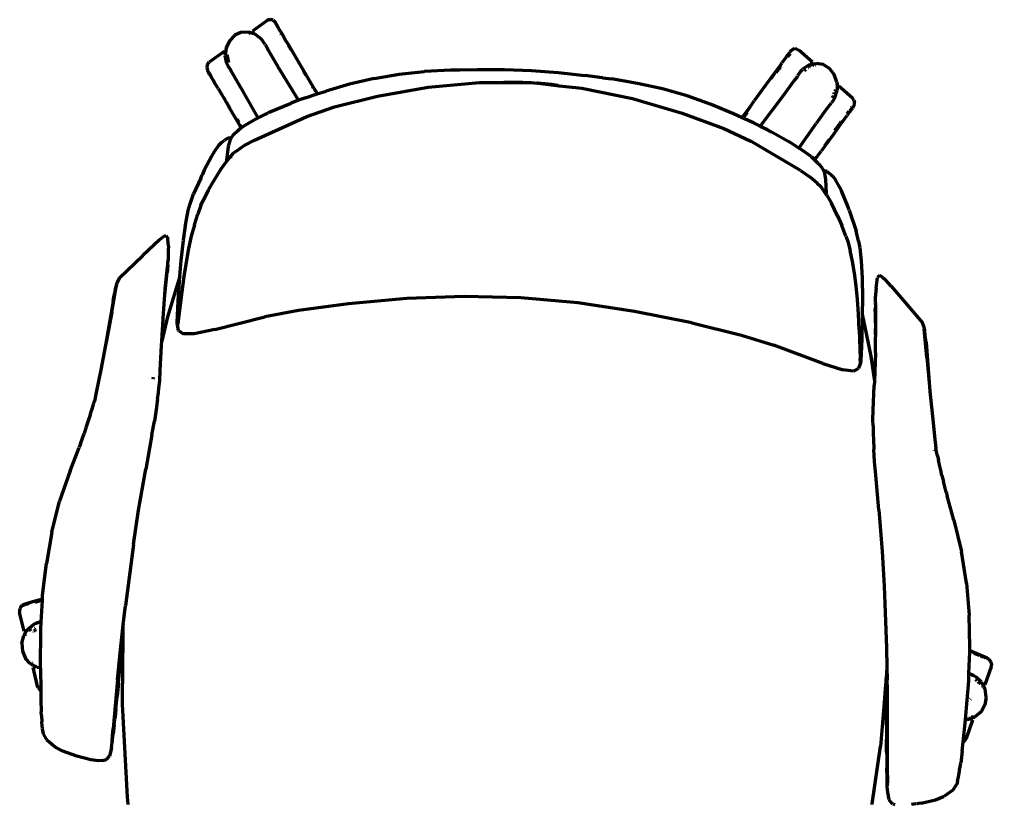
# Model space of a CAD drawing. Header units: millimetres. Extents: x 4307 to 31003, y 2809 to 20009.
# Drawn here: x 9818 to 10451, y 9841 to 10352 of the extents above; entities that cross this region are included whole.
import ezdxf

# ---------------------------------------------------------------- set-up
doc = ezdxf.new("R2010")
doc.units = ezdxf.units.MM
doc.layers.add('ProfileEdges', color=7, linetype='Continuous')

msp = doc.modelspace()

# ---------------------------------------------------------------- linework, layer by layer
at = {"layer": 'ProfileEdges', "lineweight": 211}
for p, q in [((9979.65, 10351.58), (9970.12, 10344.64)), ((9981.21, 10352.18), (9979.65, 10351.58)), ((9981.21, 10352.18), (9982.47, 10352.16)), ((9983.63, 10351.64), (9982.47, 10352.16)), ((9983.63, 10351.64), (9984.62, 10350.69)), ((9984.62, 10350.69), (9984.84, 10350.32)), ((9984.84, 10350.32), (9985.25, 10349.67)), ((9985.25, 10349.67), (9984.95, 10349.28)), ((9985.3, 10349.58), (9985.25, 10349.67)), ((9985.45, 10349.33), (9985.3, 10349.58)), ((9985.46, 10349.26), (9985.45, 10349.33)), ((9985.46, 10349.26), (9986.05, 10348.19)), ((9985.77, 10348.85), (9985.46, 10349.26)), ((9962.89, 10343.9), (9958.56, 10341.85)), ((9962.89, 10343.9), (9967.59, 10344.18)), ((9967.59, 10344.18), (9968.85, 10343.74)), ((9967.69, 10342.92), (9967.97, 10343.12)), ((9968.52, 10343.51), (9968.64, 10343.59)), ((9968.72, 10343.65), (9968.85, 10343.74)), ((9968.85, 10343.74), (9969.01, 10343.86)), ((9968.85, 10343.74), (9969.14, 10343.64)), ((9969.01, 10343.86), (9969.14, 10343.64)), ((9969.14, 10343.64), (9969.24, 10343.48)), ((9969.14, 10343.64), (9971.07, 10342.97)), ((9969.45, 10343.12), (9969.29, 10343.39)), ((9970.36, 10344.16), (9970.12, 10344.64)), ((9971.07, 10343.04), (9970.36, 10344.16)), ((9971.07, 10343.04), (9971.07, 10342.97)), ((9971.11, 10342.95), (9971.07, 10342.97)), ((9971.4, 10342.44), (9971.11, 10342.95)), ((9971.11, 10342.95), (9971.96, 10342.65)), ((9985.61, 10348.49), (9985.59, 10348.52)), ((9985.63, 10348.47), (9985.61, 10348.49)), ((9986.76, 10347.09), (9985.77, 10348.85)), ((9986.76, 10347.09), (9986.05, 10348.19)), ((9987.03, 10346.59), (9986.76, 10347.09)), ((9988.36, 10344.35), (9987.03, 10346.59)), ((9988.13, 10344.84), (9987.03, 10346.59)), ((9988.13, 10344.84), (9989.81, 10341.99)), ((9988.35, 10342.95), (9988.47, 10342.76)), ((9988.36, 10344.35), (9989.81, 10341.99)), ((9955.13, 10338.3), (9953, 10333.65)), ((9958.56, 10341.85), (9955.13, 10338.3)), ((9969.96, 10342.25), (9969.99, 10342.2)), ((9971.96, 10342.65), (9975.86, 10339.55)), ((9975.86, 10339.55), (9976.95, 10337.96)), ((9978.29, 10335.94), (9976.95, 10337.96)), ((9989.81, 10341.99), (9991.88, 10338.37)), ((9991.32, 10338.9), (9992, 10337.74)), ((9991.88, 10338.37), (9993.89, 10335.06)), ((9951.65, 10331.25), (9942.01, 10324.43)), ((9951.65, 10331.25), (9952.17, 10330.34)), ((9952.57, 10329.7), (9952.17, 10330.34)), ((9952.8, 10331.89), (9952.57, 10329.7)), ((9952.69, 10332.08), (9952.84, 10332.19)), ((9952.8, 10331.89), (9952.69, 10332.08)), ((9952.84, 10332.19), (9952.8, 10331.89)), ((9953, 10333.65), (9952.84, 10332.19)), ((9952.92, 10331.7), (9952.87, 10331.78)), ((9952.93, 10332.26), (9952.98, 10332.29)), ((9978.29, 10335.94), (9978.76, 10335.13)), ((9980.77, 10331.53), (9978.76, 10335.13)), ((9980.77, 10331.53), (9983.25, 10327.31)), ((9995.02, 10332.62), (9993.52, 10335.17)), ((10008.96, 10309.5), (9993.89, 10335.06)), ((10319.47, 10330.23), (10318.32, 10328.65)), ((10319.13, 10329.68), (10319.81, 10330.62)), ((10319.47, 10330.23), (10319.81, 10330.62)), ((10319.84, 10330.66), (10319.81, 10330.62)), ((10319.88, 10330.68), (10319.84, 10330.66)), ((10319.92, 10330.72), (10319.88, 10330.68)), ((10319.92, 10330.75), (10319.97, 10330.84)), ((10319.92, 10330.72), (10319.92, 10330.75)), ((10319.97, 10330.84), (10320.04, 10330.89)), ((10320.04, 10330.89), (10320.06, 10330.92)), ((10320.8, 10331.78), (10320.06, 10331)), ((10320.53, 10331.6), (10320.06, 10331)), ((10320.06, 10330.92), (10320.06, 10331)), ((10320.12, 10330.89), (10320.06, 10330.92)), ((10320.53, 10331.6), (10321.85, 10332.77)), ((10321.85, 10332.77), (10323.05, 10333.17)), ((10323.05, 10333.17), (10324.3, 10333.04)), ((10324.3, 10333.04), (10325.81, 10332.28)), ((10334.65, 10324.31), (10325.81, 10332.28)), ((9941.31, 10323.69), (9942.01, 10324.43)), ((9952.6, 10329.64), (9952.43, 10328.48)), ((9953.49, 10323.42), (9952.43, 10328.48)), ((9952.57, 10329.7), (9952.6, 10329.64)), ((9952.69, 10329.49), (9952.6, 10329.64)), ((9953.75, 10328.56), (9953.81, 10329.05)), ((9954.04, 10327.2), (9953.75, 10328.56)), ((9953.75, 10327.65), (9953.75, 10327.69)), ((9953.75, 10327.65), (9954.04, 10327.2)), ((9954.08, 10327.14), (9954.04, 10327.2)), ((9954.04, 10327.2), (9954.05, 10327.16)), ((9954.05, 10327.16), (9954.08, 10327.14)), ((9954.08, 10327.14), (9954.27, 10326.82)), ((9954.68, 10324.17), (9954.08, 10327.14)), ((9954.27, 10326.82), (9954.27, 10326.78)), ((9983.25, 10327.31), (9986.66, 10321.54)), ((10314.83, 10323.87), (10314.73, 10323.69)), ((10317.04, 10326.82), (10314.83, 10323.87)), ((10318.32, 10328.65), (10317.04, 10326.82)), ((10320, 10329.64), (10318.57, 10327.68)), ((10319.34, 10329.59), (10319.14, 10329.31)), ((10319.34, 10329.59), (10319.67, 10330.01)), ((10320.13, 10329.82), (10320, 10329.64)), ((10333.97, 10323.35), (10334.37, 10323.87)), ((10334.65, 10324.31), (10334.37, 10323.87)), ((9940.58, 10322.46), (9940.32, 10321.13)), ((9940.32, 10321.13), (9940.75, 10319.03)), ((9941.31, 10323.69), (9940.58, 10322.46)), ((9940.75, 10319.03), (9941.34, 10317.99)), ((9941.34, 10317.99), (9941.49, 10318.04)), ((9941.34, 10317.99), (9941.49, 10317.69)), ((9941.49, 10318.04), (9941.38, 10318.24)), ((9941.49, 10318.04), (9941.97, 10318.2)), ((9942.19, 10316.65), (9941.49, 10318.04)), ((9941.49, 10317.69), (9941.54, 10317.64)), ((9941.54, 10317.64), (9941.81, 10317.13)), ((9941.54, 10317.64), (9942.19, 10316.65)), ((9941.97, 10317.48), (9942.13, 10317.69)), ((9942.33, 10316.79), (9941.97, 10317.48)), ((9954.27, 10321.67), (9953.49, 10323.42)), ((9954.69, 10321.02), (9954.27, 10321.67)), ((9955.74, 10319.59), (9954.31, 10321.66)), ((9954.31, 10321.66), (9954.69, 10321.02)), ((9955.52, 10319.72), (9954.69, 10321.02)), ((9955.52, 10319.72), (9955.74, 10319.59)), ((9956.29, 10318.47), (9955.52, 10319.72)), ((9955.74, 10319.59), (9955.77, 10319.53)), ((9956.29, 10318.47), (9956.75, 10317.74)), ((9956.75, 10317.74), (9958.15, 10315.21)), ((9956.93, 10318.59), (9957.02, 10318.51)), ((9957.13, 10318.32), (9957.03, 10318.41)), ((10000.16, 10299.55), (9986.66, 10321.54)), ((10003.19, 10318.76), (10004.73, 10316.16)), ((10065.56, 10316.54), (10082.14, 10318.32)), ((10099.24, 10319.27), (10082.14, 10318.32)), ((10099.24, 10319.27), (10099.27, 10319.31)), ((10099.27, 10319.31), (10105.11, 10319.42)), ((10105.11, 10319.42), (10116.69, 10319.71)), ((10105.11, 10319.42), (10116.7, 10319.64)), ((10116.69, 10319.71), (10134.18, 10319.66)), ((10134.18, 10319.66), (10151.68, 10319.02)), ((10151.68, 10319.02), (10169.15, 10317.71)), ((10169.15, 10317.71), (10186.56, 10315.81)), ((10307.79, 10313.76), (10310.5, 10317.47)), ((10312.45, 10320.45), (10310.03, 10317.2)), ((10311.2, 10317.57), (10312.79, 10319.76)), ((10313.7, 10322.28), (10312.45, 10320.45)), ((10312.79, 10319.76), (10312.92, 10319.94)), ((10312.92, 10319.94), (10313.64, 10320.92)), ((10313.97, 10322.23), (10313, 10320.9)), ((10313.64, 10320.92), (10313.85, 10321.21)), ((10314.61, 10323.52), (10313.7, 10322.28)), ((10313.89, 10321.27), (10313.85, 10321.21)), ((10314.61, 10323.52), (10314.73, 10323.69)), ((10327.25, 10318.43), (10325.27, 10315.73)), ((10327.22, 10318.53), (10325.74, 10316.56)), ((10327.22, 10318.53), (10328.48, 10319.89)), ((10328.6, 10319.96), (10328.48, 10319.89)), ((10332.5, 10322.57), (10328.6, 10319.96)), ((10329.49, 10318.87), (10330.58, 10319.6)), ((10332.24, 10320.94), (10332.26, 10320.97)), ((10332.82, 10321.73), (10332.26, 10320.97)), ((10332.5, 10322.57), (10333.59, 10322.81)), ((10333.39, 10322.53), (10333.56, 10322.75)), ((10333.59, 10322.81), (10333.56, 10322.75)), ((10333.62, 10322.84), (10333.59, 10322.81)), ((10333.97, 10323.35), (10333.62, 10322.84)), ((10333.62, 10322.84), (10335.56, 10323.23)), ((10334.6, 10321.91), (10334.56, 10321.87)), ((10334.84, 10322.24), (10334.6, 10321.91)), ((10334.6, 10321.91), (10334.6, 10321.87)), ((10335.15, 10322.68), (10335.41, 10323.03)), ((10335.56, 10323.23), (10335.41, 10323.03)), ((10335.69, 10323.41), (10335.56, 10323.23)), ((10335.56, 10323.23), (10335.82, 10323.29)), ((10335.82, 10323.29), (10335.69, 10323.41)), ((10335.82, 10323.29), (10337.13, 10323.57)), ((10336.39, 10322.78), (10335.82, 10323.29)), ((10336.91, 10322.33), (10336.79, 10322.43)), ((10341.78, 10322.77), (10337.13, 10323.57)), ((10345.9, 10320.25), (10341.78, 10322.77)), ((10348.89, 10316.29), (10345.9, 10320.25)), ((9942.6, 10315.86), (9941.81, 10317.13)), ((9942.24, 10316.58), (9942.19, 10316.65)), ((9942.6, 10315.86), (9942.24, 10316.58)), ((9943.33, 10315.09), (9942.33, 10316.79)), ((9942.82, 10315.43), (9942.6, 10315.86)), ((9943.16, 10314.94), (9942.82, 10315.43)), ((9942.82, 10315.43), (9945.85, 10310.28)), ((9944.54, 10312.69), (9943.16, 10314.94)), ((9944.54, 10312.69), (9945.85, 10310.28)), ((9962.14, 10308.48), (9958.15, 10315.21)), ((10049.32, 10313.81), (10033.24, 10309.98)), ((10049.32, 10313.81), (10065.56, 10316.54)), ((10084.54, 10308.17), (10117.9, 10311.2)), ((10117.9, 10311.2), (10132.68, 10311.14)), ((10132.68, 10311.14), (10133.73, 10311.25)), ((10132.68, 10311.14), (10146.13, 10311.09)), ((10137.62, 10311.33), (10133.73, 10311.25)), ((10146.13, 10311.09), (10137.62, 10311.33)), ((10198.05, 10314.24), (10186.56, 10315.81)), ((10198.05, 10314.24), (10203.85, 10313.48)), ((10203.88, 10313.44), (10203.85, 10313.48)), ((10220.81, 10310.59), (10203.88, 10313.44)), ((10307.5, 10313.81), (10302.07, 10306.37)), ((10307.5, 10313.81), (10310.03, 10317.2)), ((10322.86, 10312.46), (10318.31, 10306.17)), ((10324.77, 10314.91), (10322.86, 10312.46)), ((10324.77, 10314.91), (10325.09, 10315.41)), ((10325.27, 10315.73), (10325.09, 10315.41)), ((10325.74, 10316.56), (10325.27, 10315.73)), ((10325.35, 10314.72), (10325.29, 10314.56)), ((10350.69, 10311.47), (10348.89, 10316.29)), ((10350.69, 10311.47), (10350.72, 10310)), ((9946.25, 10309.6), (9945.85, 10310.28)), ((9947.69, 10307.26), (9946.25, 10309.6)), ((9947.69, 10307.26), (9949.89, 10303.54)), ((9964.05, 10305.22), (9962.14, 10308.48)), ((9973.73, 10288.1), (9964.05, 10305.22)), ((10009, 10309.36), (10008.96, 10309.5)), ((10010.32, 10307.19), (10009, 10309.36)), ((10009.22, 10308.54), (10009.72, 10307.7)), ((10010.32, 10307.19), (10011.33, 10305.49)), ((10010.32, 10307.19), (10010.95, 10306.03)), ((10011.33, 10305.49), (10010.95, 10306.03)), ((10011.33, 10305.49), (10011.94, 10304.46)), ((10012.29, 10303.67), (10018.09, 10305.58)), ((10033.24, 10309.98), (10018.09, 10305.58)), ((10051.46, 10302.31), (10084.54, 10308.17)), ((10146.13, 10311.09), (10151.32, 10311.07)), ((10151.32, 10311.07), (10155.29, 10310.64)), ((10155.86, 10310.62), (10155.29, 10310.64)), ((10164.97, 10309.76), (10155.86, 10310.62)), ((10155.86, 10310.62), (10169.82, 10309.07)), ((10168.84, 10309.29), (10164.97, 10309.76)), ((10168.84, 10309.29), (10169.82, 10309.07)), ((10169.82, 10309.07), (10184.58, 10307.48)), ((10184.58, 10307.48), (10217.49, 10300.76)), ((10237.15, 10306.97), (10220.81, 10310.59)), ((10253.05, 10302.45), (10237.15, 10306.97)), ((10302.07, 10306.37), (10296.84, 10299.12)), ((10318.31, 10306.17), (10316.1, 10303.16)), ((10349.31, 10301.49), (10350.78, 10306.26)), ((10349.35, 10305.5), (10349.41, 10305.62)), ((10349.44, 10305.68), (10349.41, 10305.62)), ((10349.45, 10305.63), (10349.41, 10305.62)), ((10349.42, 10305.65), (10349.44, 10305.68)), ((10349.44, 10305.68), (10349.63, 10305.93)), ((10349.63, 10305.93), (10350, 10306.45)), ((10349.99, 10306.43), (10349.63, 10305.93)), ((10350.72, 10310), (10350.51, 10310.19)), ((10350.53, 10309.44), (10350.72, 10309.7)), ((10350.61, 10307.28), (10350.72, 10307.44)), ((10350.85, 10309.88), (10350.72, 10310)), ((10350.72, 10310), (10350.72, 10309.7)), ((10350.85, 10309.88), (10350.72, 10309.7)), ((10350.72, 10309.7), (10350.76, 10307.49)), ((10350.76, 10307.49), (10350.72, 10307.44)), ((10350.72, 10307.44), (10350.78, 10306.26)), ((10351.59, 10308.58), (10350.76, 10307.49)), ((10351.87, 10308.95), (10351.59, 10308.58)), ((10351.87, 10308.95), (10360.78, 10301.08)), ((9949.89, 10303.54), (9954.59, 10295.46)), ((9951.5, 10301.24), (9952.33, 10299.83)), ((10000.16, 10299.55), (9995.27, 10297.8)), ((10004.63, 10301.15), (10000.16, 10299.55)), ((10000.21, 10299.47), (10000.16, 10299.55)), ((10004.63, 10301.15), (10012.29, 10303.67)), ((10011.75, 10304.67), (10011.5, 10304.57)), ((10011.93, 10304.31), (10011.75, 10304.67)), ((10012.29, 10303.67), (10011.94, 10304.46)), ((10023.47, 10295.35), (10051.46, 10302.31)), ((10217.49, 10300.76), (10249.88, 10291.24)), ((10268.7, 10296.85), (10253.05, 10302.45)), ((10294.57, 10295.99), (10296.84, 10299.12)), ((10316.1, 10303.16), (10300.63, 10282.74)), ((10348.33, 10299.69), (10347.11, 10297.92)), ((10348.1, 10302.04), (10347.6, 10301.16)), ((10348.18, 10302.3), (10348.1, 10302.04)), ((10349.31, 10301.49), (10348.33, 10299.69)), ((10348.88, 10304.56), (10348.57, 10303.55)), ((10361.77, 10299.61), (10360.78, 10301.08)), ((10361.77, 10299.61), (10362.15, 10298.29)), ((9955.68, 10294.15), (9953.18, 10298.39)), ((9954.59, 10295.46), (9962.75, 10281.62)), ((9981.05, 10291.77), (9995.27, 10297.8)), ((10005.4, 10289.05), (10023.47, 10295.35)), ((10283.38, 10290.79), (10268.7, 10296.85)), ((10290.1, 10289.95), (10292.81, 10293.67)), ((10291.79, 10291.82), (10294.43, 10295.43)), ((10295.2, 10296.95), (10292.81, 10293.67)), ((10292.81, 10293.67), (10294.57, 10295.99)), ((10341.02, 10289.79), (10343.89, 10293.7)), ((10343.89, 10293.7), (10347.11, 10297.92)), ((10359.89, 10293.3), (10358.72, 10291.75)), ((10359.77, 10293.51), (10359.13, 10292.63)), ((10360.19, 10294.16), (10359.77, 10293.51)), ((10359.89, 10293.3), (10360.32, 10293.79)), ((10360.19, 10294.16), (10359.92, 10294.56)), ((10360.17, 10294.91), (10359.94, 10294.59)), ((10360.81, 10294.56), (10360.17, 10294.91)), ((10360.32, 10293.79), (10360.68, 10294.31)), ((10360.68, 10294.31), (10361.02, 10294.76)), ((10360.81, 10294.56), (10361.02, 10294.76)), ((10361.02, 10294.76), (10361.26, 10295.09)), ((10361.26, 10295.09), (10362.05, 10296.91)), ((10362.05, 10296.91), (10362.15, 10298.29)), ((9959.7, 10287.32), (9960.37, 10286.2)), ((9961.51, 10285.24), (9960.27, 10287.34)), ((9960.37, 10286.2), (9960.49, 10285.99)), ((9965.35, 10283.46), (9970.52, 10286.41)), ((9970.52, 10286.41), (9970.55, 10286.43)), ((9970.55, 10286.43), (9971.55, 10287.01)), ((9971.47, 10273.59), (10005.4, 10289.05)), ((9973.73, 10288.1), (9971.55, 10287.01)), ((9978.93, 10290.71), (9973.73, 10288.1)), ((9978.93, 10290.71), (9980, 10291.26)), ((9981.05, 10291.77), (9980, 10291.26)), ((10249.88, 10291.24), (10277.1, 10281.21)), ((10289, 10288.23), (10283.38, 10290.79)), ((10289, 10288.23), (10289.55, 10289.15)), ((10289.03, 10288.22), (10289, 10288.23)), ((10289.03, 10288.22), (10289.6, 10289.12)), ((10296.37, 10284.88), (10289.03, 10288.22)), ((10289.55, 10289.15), (10289.78, 10289.47)), ((10289.55, 10289.15), (10289.6, 10289.12)), ((10289.6, 10289.12), (10289.78, 10289.47)), ((10289.6, 10289.12), (10289.69, 10289.08)), ((10289.83, 10289.5), (10289.78, 10289.47)), ((10290.1, 10289.95), (10289.83, 10289.5)), ((10290.05, 10288.92), (10290.24, 10288.83)), ((10290.24, 10288.83), (10290.47, 10289.15)), ((10290.5, 10289.19), (10290.29, 10289.35)), ((10290.5, 10289.19), (10290.47, 10289.15)), ((10292.16, 10291.47), (10290.5, 10289.19)), ((10341.02, 10289.79), (10337.11, 10284.42)), ((10355.67, 10287.43), (10353.44, 10284.37)), ((10355.67, 10287.43), (10357.3, 10289.7)), ((10357.92, 10291.82), (10357.1, 10290.7)), ((10358.72, 10291.75), (10357.3, 10289.7)), ((10358.11, 10292.09), (10357.92, 10291.82)), ((9960.52, 10279.79), (9957.33, 10276.55)), ((9960.52, 10279.79), (9962.63, 10281.54)), ((9961.92, 10283.56), (9962.97, 10281.78)), ((9962.63, 10281.54), (9962.75, 10281.62)), ((9962.75, 10281.62), (9962.97, 10281.78)), ((9962.97, 10281.78), (9965.35, 10283.46)), ((10277.1, 10281.21), (10294.5, 10272.93)), ((10296.37, 10284.88), (10299.81, 10283.12)), ((10299.81, 10283.12), (10300.63, 10282.74)), ((10300.63, 10282.74), (10305.37, 10280.51)), ((10300.63, 10282.74), (10308.1, 10278.88)), ((10305.37, 10280.51), (10318.98, 10272.92)), ((10325.92, 10268.46), (10337.11, 10284.42)), ((10348.34, 10277.37), (10350.8, 10280.82)), ((10349.39, 10280.12), (10350.13, 10281.14)), ((10350.22, 10281.26), (10350.13, 10281.14)), ((10350.22, 10281.26), (10352.48, 10284.36)), ((10350.8, 10280.82), (10353.44, 10284.37)), ((10352.61, 10284.54), (10352.48, 10284.36)), ((10353.3, 10285.48), (10352.61, 10284.54)), ((10353.3, 10285.48), (10353.32, 10285.51)), ((10353.45, 10285.7), (10353.32, 10285.51)), ((9949.89, 10272.14), (9951.57, 10273.33)), ((9954.04, 10274.94), (9951.57, 10273.33)), ((9955.77, 10275.01), (9954.04, 10274.94)), ((9954.7, 10270.35), (9955.96, 10274.72)), ((9956.11, 10274.93), (9955.77, 10275.01)), ((9956.11, 10274.93), (9955.96, 10274.72)), ((9957.33, 10276.55), (9956.11, 10274.93)), ((9956.18, 10274.93), (9956.11, 10274.93)), ((9957.07, 10275.06), (9956.93, 10275.04)), ((9964.63, 10270.08), (9971.47, 10273.59)), ((10345.42, 10273.83), (10342.59, 10269.94)), ((10342.92, 10269.93), (10348.34, 10277.37)), ((9948.08, 10270.17), (9945.22, 10265.97)), ((9949.89, 10272.14), (9948.08, 10270.17)), ((9953.35, 10260.67), (9954.59, 10269.76)), ((9954.59, 10269.76), (9954.7, 10270.35)), ((9959.86, 10266.73), (9964.63, 10270.08)), ((10326.85, 10253.77), (10294.5, 10272.93)), ((10318.98, 10272.92), (10319.97, 10272.3)), ((10325.92, 10268.46), (10319.97, 10272.3)), ((10327.99, 10267.13), (10325.92, 10268.46)), ((10333.84, 10262.91), (10327.99, 10267.13)), ((10342.92, 10269.93), (10340.38, 10266.54)), ((9943.66, 10263.49), (9938.68, 10254.03)), ((9945.22, 10265.97), (9943.66, 10263.49)), ((9957.34, 10264.88), (9953.28, 10259.99)), ((9953.35, 10260.67), (9953.28, 10259.99)), ((9955.78, 10262.5), (9955.72, 10261.9)), ((9959.86, 10266.73), (9957.34, 10264.88)), ((10333.84, 10262.91), (10335.67, 10261.31)), ((10335.67, 10261.31), (10336.56, 10262.53)), ((10335.67, 10261.31), (10336.05, 10260.97)), ((10337.21, 10262.56), (10336.05, 10260.97)), ((10336.05, 10260.97), (10336.24, 10260.78)), ((10336.24, 10260.78), (10337.82, 10262.93)), ((10336.24, 10260.78), (10336.37, 10260.7)), ((10338.31, 10258.72), (10336.37, 10260.7)), ((10337.82, 10262.93), (10340.38, 10266.54)), ((9949.43, 10254.84), (9944.77, 10247.04)), ((9952.9, 10259.53), (9949.43, 10254.84)), ((9953.27, 10259.92), (9952.9, 10259.53)), ((9953.27, 10259.92), (9953.26, 10259.81)), ((9953.28, 10259.99), (9953.27, 10259.92)), ((10338.31, 10258.72), (10339.44, 10257.49)), ((10341.19, 10255.14), (10339.44, 10257.49)), ((10341.19, 10255.14), (10342.23, 10253.39)), ((9936.4, 10248.89), (9931.67, 10238.76)), ((9936.4, 10248.89), (9937.34, 10251.02)), ((9937.34, 10251.02), (9937.54, 10251.46)), ((9938.68, 10254.03), (9937.54, 10251.46)), ((10326.85, 10253.77), (10333.34, 10249.52)), ((10337.78, 10245.66), (10333.34, 10249.52)), ((10342.23, 10253.39), (10342.19, 10253.39)), ((10342.25, 10253.4), (10342.23, 10253.39)), ((10342.23, 10253.39), (10342.39, 10253.17)), ((10342.6, 10253.44), (10342.25, 10253.4)), ((10342.39, 10253.17), (10343.3, 10248.08)), ((10343.15, 10253.56), (10342.6, 10253.44)), ((10344.31, 10253.17), (10343.15, 10253.56)), ((10343.3, 10248.08), (10343.71, 10238.9)), ((10344.31, 10253.17), (10345.68, 10252.19)), ((10345.68, 10252.19), (10346.63, 10251.3)), ((10346.63, 10251.3), (10348.19, 10249.92)), ((10348.19, 10249.92), (10349.81, 10247.76)), ((9944.77, 10247.04), (9941.28, 10241.04)), ((10337.78, 10245.66), (10340.12, 10243.53)), ((10343.71, 10238.21), (10340.12, 10243.53)), ((10352.28, 10243.27), (10349.81, 10247.76)), ((10352.28, 10243.27), (10353.6, 10240.62)), ((9929.61, 10232.15), (9931.67, 10238.76)), ((9941.28, 10241.04), (9938.09, 10234.44)), ((10343.71, 10238.9), (10343.71, 10238.21)), ((10344.05, 10237.72), (10343.71, 10238.21)), ((10344.05, 10237.72), (10347.07, 10232.66)), ((10357.69, 10230.66), (10353.6, 10240.62)), ((9928.33, 10227.84), (9929.61, 10232.15)), ((9936.5, 10231.15), (9934.53, 10225.43)), ((9936.5, 10231.15), (9938.09, 10234.44)), ((10351, 10224.38), (10347.07, 10232.66)), ((10358.59, 10227.98), (10357.69, 10230.66)), ((9926.78, 10219.65), (9928.33, 10227.84)), ((9932.29, 10218.55), (9934.53, 10225.43)), ((10351, 10224.38), (10353.93, 10218.03)), ((10358.59, 10227.98), (10363.28, 10214.69)), ((9925.18, 10208.49), (9926.78, 10219.65)), ((9932.29, 10218.55), (9930.25, 10211.2)), ((10356.5, 10211.1), (10353.93, 10218.03)), ((9911.84, 10210.52), (9909.67, 10208.7)), ((9913.75, 10211.57), (9911.84, 10210.52)), ((9913.75, 10211.57), (9915.08, 10209.94)), ((9915.08, 10209.94), (9915.07, 10209.5)), ((9930.25, 10211.2), (9928.45, 10203.1)), ((10356.5, 10211.1), (10357.78, 10207.66)), ((10364.73, 10207.88), (10363.28, 10214.69)), ((9905.85, 10205.32), (9898.75, 10198.6)), ((9909.67, 10208.7), (9905.85, 10205.32)), ((9915.39, 10204.58), (9915.07, 10209.5)), ((9915.39, 10204.58), (9915.46, 10203.39)), ((9923.72, 10195.29), (9925.18, 10208.49)), ((10357.78, 10207.66), (10359.23, 10201.75)), ((10364.73, 10207.88), (10365.61, 10203.45)), ((9883.31, 10183.91), (9898.75, 10198.6)), ((9915.36, 10196.22), (9915.49, 10203.09)), ((9915.49, 10203.09), (9915.46, 10203.39)), ((9928.45, 10203.1), (9926.86, 10194.29)), ((10360.83, 10194.65), (10359.23, 10201.75)), ((10365.61, 10203.45), (10366.41, 10195.13)), ((9913.35, 10176.83), (9914.85, 10191.18)), ((9915, 10192.35), (9914.74, 10189.23)), ((9914.85, 10191.22), (9915, 10192.35)), ((9914.85, 10191.18), (9914.85, 10191.22)), ((9914.91, 10193.4), (9915.09, 10193.68)), ((9915, 10192.35), (9915.05, 10193.04)), ((9915.05, 10193.04), (9915.07, 10193.16)), ((9915.07, 10193.16), (9915.09, 10193.68)), ((9915.09, 10193.68), (9915.32, 10196.12)), ((9915.32, 10196.12), (9915.36, 10196.22)), ((9922.82, 10185.09), (9923.72, 10195.29)), ((9926.86, 10194.29), (9925.41, 10184.84)), ((10362.19, 10187.11), (10360.83, 10194.65)), ((10366.41, 10195.13), (10366.99, 10183.85)), ((9913.04, 10172.88), (9914.6, 10187.75)), ((9914.74, 10189.23), (9914.6, 10187.75)), ((9922.82, 10185.09), (9914.77, 10158.6)), ((9922.52, 10181.6), (9922.82, 10185.09)), ((9925.41, 10184.84), (9924.04, 10174.85)), ((10363.24, 10178.85), (10362.19, 10187.11)), ((10378.66, 10185.64), (10377.17, 10184.17)), ((10380.43, 10184.39), (10378.66, 10185.64)), ((9880.97, 10175.49), (9881.81, 10180.26)), ((9881.49, 10179.33), (9881.21, 10178.04)), ((9881.49, 10179.33), (9881.8, 10180.55)), ((9883.31, 10183.91), (9881.8, 10180.55)), ((9921.71, 10168.97), (9922.52, 10181.6)), ((10364.03, 10169.91), (10363.24, 10178.85)), ((10366.99, 10183.85), (10367.24, 10170.55)), ((10376.14, 10177.4), (10377.17, 10184.17)), ((10380.43, 10184.39), (10382.42, 10182.49)), ((10385.93, 10178.54), (10382.42, 10182.49)), ((10385.93, 10178.54), (10392.38, 10171.07)), ((9878.5, 10161.75), (9880.97, 10175.49)), ((9879.91, 10171.55), (9880.4, 10174.07)), ((9880.4, 10174.07), (9881.21, 10178.04)), ((9912.09, 10161.05), (9913.04, 10172.88)), ((9913.04, 10172.88), (9913.35, 10176.83)), ((9924.04, 10174.85), (9921.62, 10156.36)), ((10376.14, 10177.4), (10375.66, 10171.11)), ((9879.43, 10168.71), (9874.48, 10140.17)), ((9879.43, 10168.71), (9879.91, 10171.55)), ((9921.25, 10159.42), (9921.71, 10168.97)), ((10032.66, 10167.15), (9999.98, 10162.87)), ((10070.52, 10170.48), (10032.66, 10167.15)), ((10107.88, 10171.78), (10070.52, 10170.48)), ((10144.93, 10170.9), (10107.88, 10171.78)), ((10181.88, 10167.65), (10144.93, 10170.9)), ((10218.93, 10162.2), (10181.88, 10167.65)), ((10364.61, 10160.35), (10364.03, 10169.91)), ((10367.24, 10170.55), (10367.2, 10160.31)), ((10375.66, 10170.91), (10375.64, 10170.55)), ((10375.64, 10170.55), (10375.66, 10168.22)), ((10375.66, 10171.11), (10375.66, 10170.91)), ((10375.66, 10168.22), (10375.66, 10168.1)), ((10375.66, 10168.1), (10375.67, 10167.49)), ((10375.67, 10167.49), (10375.67, 10167.35)), ((10375.67, 10166.75), (10375.67, 10167.35)), ((10375.67, 10166.75), (10375.69, 10165.91)), ((10375.69, 10165.91), (10375.69, 10165.48)), ((10392.38, 10171.07), (10406.41, 10154.74)), ((9878.5, 10161.75), (9875.08, 10143.26)), ((9911.03, 10142.7), (9912.09, 10161.05)), ((9921.11, 10154.95), (9921.25, 10159.42)), ((9999.98, 10162.87), (9978.24, 10158.7)), ((10256.29, 10154.68), (10218.93, 10162.2)), ((10365.06, 10150.26), (10364.61, 10160.35)), ((10367.2, 10160.31), (10367.19, 10156.8)), ((10367.2, 10160.31), (10372.8, 10133.06)), ((10375.69, 10165.48), (10375.62, 10163.53)), ((10375.62, 10162.03), (10375.62, 10163.53)), ((10375.62, 10162.03), (10375.83, 10147.07)), ((10375.69, 10165.48), (10375.87, 10151.03)), ((9914.77, 10158.6), (9911.03, 10142.7)), ((9921.14, 10153.61), (9921.11, 10154.95)), ((9921.21, 10153.41), (9921.14, 10153.61)), ((9921.62, 10156.36), (9921.21, 10153.41)), ((9921.7, 10155.13), (9921.21, 10153.41)), ((9922.01, 10149.79), (9921.21, 10153.41)), ((9945.52, 10150.43), (9978.24, 10158.7)), ((10256.29, 10154.68), (10288.42, 10146.78)), ((10367.19, 10156.8), (10366.85, 10144.14)), ((10407.61, 10151.23), (10406.41, 10154.74)), ((9922.08, 10149.61), (9922.01, 10149.79)), ((9922.08, 10149.61), (9925.09, 10147.53)), ((9932.23, 10147.64), (9925.09, 10147.53)), ((9945.52, 10150.43), (9932.23, 10147.64)), ((10288.42, 10146.78), (10309.67, 10140.22)), ((10365.06, 10150.26), (10365.79, 10131.59)), ((10375.83, 10147.07), (10375.87, 10151.03)), ((10375.83, 10147.07), (10375.85, 10145.53)), ((10407.97, 10146.1), (10407.57, 10150.93)), ((10407.8, 10149.98), (10407.61, 10151.23)), ((10407.96, 10148.66), (10407.8, 10149.98)), ((10408.41, 10144.62), (10407.96, 10148.66)), ((9875.08, 10143.26), (9874.48, 10140.17)), ((9910.87, 10139.94), (9911.03, 10142.7)), ((10341.47, 10128.35), (10309.67, 10140.22)), ((10366.85, 10144.14), (10366.43, 10134.59)), ((10375.7, 10135.19), (10375.85, 10145.53)), ((10409.18, 10132.16), (10407.97, 10146.1)), ((10408.67, 10142.06), (10408.41, 10144.62)), ((10408.67, 10142.06), (10408.89, 10139.18)), ((9874.48, 10140.17), (9871.38, 10124.23)), ((9910.07, 10123.71), (9910.87, 10139.94)), ((10366.43, 10134.59), (10366.17, 10130.13)), ((10375.7, 10135.19), (10375.08, 10116.82)), ((10408.89, 10139.18), (10411.22, 10110.24)), ((10341.47, 10128.35), (10354.44, 10124.09)), ((10365.93, 10128.61), (10364.8, 10125.09)), ((10365.93, 10128.61), (10365.79, 10131.59)), ((10366.02, 10128.8), (10365.93, 10128.61)), ((10366.17, 10130.13), (10366.02, 10128.8)), ((10372.8, 10133.06), (10375.08, 10116.82)), ((10409.18, 10132.16), (10410.91, 10113.37)), ((9871.38, 10124.23), (9868.43, 10109.49)), ((9909.72, 10117.49), (9910.07, 10123.71)), ((10361.53, 10123.19), (10354.44, 10124.09)), ((10364.71, 10124.93), (10361.53, 10123.19)), ((10364.8, 10125.09), (10364.71, 10124.93)), ((9905.53, 10119.34), (9905.21, 10117.97)), ((9909.13, 10112.09), (9909.72, 10117.49)), ((10375.08, 10116.82), (10374.99, 10114.05)), ((10375.08, 10116.82), (10375.22, 10115.83)), ((9868.43, 10109.49), (9867.24, 10103.83)), ((9908.28, 10105.08), (9908.82, 10109.47)), ((9908.82, 10109.47), (9909.13, 10112.09)), ((10374.31, 10097.82), (10374.99, 10114.05)), ((10410.91, 10113.37), (10411.22, 10110.24)), ((10411.22, 10110.24), (10412.85, 10094.03)), ((9866.55, 10101.49), (9867.24, 10103.83)), ((9908.28, 10105.08), (9907.36, 10098.37)), ((9864.42, 10094.65), (9865.34, 10097.55)), ((9865.34, 10097.55), (9866.55, 10101.49)), ((9907.36, 10098.37), (9906.21, 10090.68)), ((10374.09, 10091.59), (10374.31, 10097.82)), ((9863.39, 10091.52), (9861.68, 10086.41)), ((9864.42, 10094.65), (9863.39, 10091.52)), ((9904.65, 10081.88), (9906.21, 10090.68)), ((10374.15, 10087.61), (10374.09, 10091.59)), ((10412.85, 10094.03), (10414.44, 10079.03)), ((9861.68, 10086.41), (9860.42, 10082.71)), ((10374.15, 10087.61), (10374.3, 10082.1)), ((9858.07, 10076.05), (9860.42, 10082.71)), ((9904.65, 10081.88), (9900.58, 10059.58)), ((10374.3, 10082.1), (10374.4, 10079.08)), ((10374.4, 10079.08), (10374.7, 10072.3)), ((10414.44, 10079.03), (10415.12, 10073.27)), ((9851.31, 10058.42), (9857.18, 10073.58)), ((9858.07, 10076.05), (9857.18, 10073.58)), ((10375.15, 10064.53), (10374.7, 10072.3)), ((10414.26, 10071.53), (10414.26, 10071.58)), ((10415.59, 10070.87), (10415.12, 10073.27)), ((10416.13, 10068.23), (10415.59, 10070.87)), ((10375.91, 10055.6), (10375.15, 10064.53)), ((10416.13, 10068.23), (10416.75, 10065.35)), ((10417.45, 10062.24), (10416.75, 10065.35)), ((9851.31, 10058.42), (9844.56, 10038.61)), ((9895.96, 10032.91), (9900.58, 10059.58)), ((10418.22, 10058.9), (10417.45, 10062.24)), ((10419.07, 10055.32), (10418.22, 10058.9)), ((10377.92, 10032.96), (10375.91, 10055.6)), ((10419.07, 10055.32), (10419.99, 10051.51)), ((10421.72, 10044.61), (10419.99, 10051.51)), ((10421.72, 10044.61), (10422.37, 10042.06)), ((10426.84, 10026.32), (10422.37, 10042.06)), ((9839.5, 10018.43), (9844.56, 10038.61)), ((9892.66, 10010.57), (9895.96, 10032.91)), ((10377.92, 10032.96), (10380.1, 10005.91)), ((10426.84, 10026.32), (10431.75, 10005.87)), ((9839.5, 10018.43), (9835.9, 9998.02)), ((9892.66, 10010.57), (9887.42, 9970.87)), ((10380.1, 10005.91), (10381.34, 9983.32)), ((10434.95, 9985.22), (10431.75, 10005.87)), ((9833.48, 9977.55), (9835.9, 9998.02)), ((10381.34, 9983.32), (10382.95, 9943.24)), ((10434.95, 9985.22), (10436.68, 9964.52)), ((9833.34, 9974.99), (9833.48, 9977.55)), ((9819.17, 9969.93), (9818.57, 9968.74)), ((9819.17, 9969.93), (9820.19, 9970.85)), ((9822.18, 9971.63), (9820.19, 9970.85)), ((9820.19, 9970.85), (9821.61, 9971.49)), ((9822.18, 9971.63), (9821.61, 9971.49)), ((9822.1, 9971.1), (9821.94, 9971.47)), ((9822.18, 9971.63), (9823.34, 9971.91)), ((9822.69, 9971.81), (9822.18, 9971.63)), ((9823.11, 9971.62), (9822.6, 9971.44)), ((9822.6, 9971.44), (9822.6, 9971.36)), ((9826.86, 9973.06), (9822.69, 9971.81)), ((9825.02, 9972.45), (9823.34, 9971.91)), ((9823.44, 9971.73), (9824.27, 9971.98)), ((9826.86, 9973.06), (9825.02, 9972.45)), ((9833.34, 9974.99), (9826.86, 9973.06)), ((9828.18, 9973.15), (9828.11, 9973.13)), ((9831.43, 9974.12), (9828.18, 9973.15)), ((9832.09, 9973.76), (9828.62, 9972.73)), ((9832.32, 9973.83), (9832.75, 9973.96)), ((9832.49, 9960.22), (9833.29, 9974.12)), ((9832.79, 9973.97), (9832.75, 9973.96)), ((9833.29, 9974.12), (9832.79, 9973.97)), ((9833.29, 9974.12), (9833.34, 9974.99)), ((9885.94, 9958.32), (9887.42, 9970.87)), ((9818.57, 9968.74), (9818.37, 9967.29)), ((9818.37, 9967.29), (9818.45, 9966.22)), ((9821.53, 9954.03), (9818.45, 9966.22)), ((10437.22, 9943.88), (10436.68, 9964.52)), ((9823.75, 9955.38), (9827.51, 9958.43)), ((9829.25, 9959.25), (9827.51, 9958.43)), ((9831.75, 9960), (9829.25, 9959.25)), ((9829.25, 9959.25), (9831.3, 9959.93)), ((9831.3, 9959.93), (9831.75, 9960)), ((9832.49, 9960.22), (9831.75, 9960)), ((9832.22, 9955.4), (9832.49, 9960.22)), ((9885.01, 9950.19), (9885.94, 9958.09)), ((9885.87, 9951.08), (9885.94, 9958.09)), ((9885.94, 9958.32), (9885.94, 9958.09)), ((9819.87, 9946.21), (9821.15, 9951.12)), ((9821.15, 9951.12), (9821.88, 9952.32)), ((9821.95, 9954.16), (9821.53, 9954.03)), ((9821.8, 9952.64), (9822.14, 9952.74)), ((9821.88, 9952.32), (9821.8, 9952.64)), ((9821.88, 9952.32), (9822.14, 9952.74)), ((9821.96, 9951.99), (9821.88, 9952.32)), ((9823.2, 9954.53), (9821.95, 9954.16)), ((9822.17, 9951.13), (9822.08, 9951.51)), ((9822.14, 9952.74), (9823.2, 9954.53)), ((9822.14, 9952.74), (9822.23, 9952.77)), ((9822.65, 9952.9), (9822.23, 9952.77)), ((9823.11, 9953.03), (9822.95, 9952.99)), ((9823.2, 9954.53), (9823.24, 9954.54)), ((9823.24, 9954.54), (9823.75, 9955.38)), ((9823.24, 9954.54), (9823.74, 9954.69)), ((9824.33, 9954.88), (9824.25, 9954.84)), ((9824.25, 9954.84), (9824.31, 9954.86)), ((9824.46, 9954.08), (9824.72, 9954.49)), ((9824.72, 9954.49), (9825.72, 9955.31)), ((9825.25, 9955.14), (9825.18, 9955.12)), ((9825.25, 9955.14), (9825.28, 9955.17)), ((9825.28, 9955.17), (9825.33, 9955.2)), ((9825.44, 9955.23), (9825.33, 9955.2)), ((9825.33, 9955.2), (9825.45, 9955.2)), ((9825.45, 9955.2), (9825.44, 9955.23)), ((9825.72, 9955.31), (9825.45, 9955.2)), ((9825.77, 9955.33), (9825.72, 9955.31)), ((9825.77, 9955.33), (9825.81, 9955.31)), ((9825.77, 9955.33), (9825.8, 9955.33)), ((9825.8, 9955.33), (9826.22, 9955.66)), ((9825.92, 9955.37), (9825.81, 9955.31)), ((9826.11, 9955.43), (9825.92, 9955.37)), ((9826.16, 9955.42), (9826.11, 9955.43)), ((9827.74, 9953.33), (9827.64, 9953.72)), ((9828.24, 9954.56), (9827.85, 9954.26)), ((9827.93, 9954.47), (9828.24, 9954.56)), ((9828.24, 9954.56), (9828.3, 9954.58)), ((9828.8, 9955), (9828.3, 9954.58)), ((9828.5, 9954.64), (9828.3, 9954.58)), ((9828.8, 9954.73), (9828.5, 9954.64)), ((9828.55, 9956.13), (9828.79, 9956.2)), ((9832.06, 9930.24), (9832.22, 9955.4)), ((9885.75, 9950.01), (9885.87, 9951.08)), ((9885.81, 9944.43), (9885.87, 9951.08)), ((9819.87, 9946.21), (9820.3, 9941.03)), ((9882.32, 9922.55), (9884.41, 9944.04)), ((9884.41, 9944.04), (9885.01, 9950.19)), ((9884.54, 9944.07), (9884.41, 9944.04)), ((9884.74, 9940.71), (9885.13, 9944.24)), ((9885.13, 9944.24), (9885.01, 9944.21)), ((9885.13, 9944.24), (9885.75, 9950.01)), ((9885.81, 9944.43), (9885.13, 9944.24)), ((9885.73, 9935.11), (9885.81, 9944.43)), ((9820.3, 9941.03), (9822.29, 9936.32)), ((9883.77, 9930.54), (9884.63, 9939.53)), ((9884.43, 9940.35), (9884.39, 9940.48)), ((9884.63, 9939.53), (9884.74, 9940.71)), ((9885.73, 9935.11), (9884.63, 9939.53)), ((10382.95, 9943.24), (10383.26, 9930.36)), ((10436.96, 9936.1), (10437.11, 9940.44)), ((10437.11, 9940.44), (10437.12, 9941.01)), ((10437.11, 9940.44), (10438, 9940.07)), ((10437.12, 9941.01), (10437.13, 9941.32)), ((10437.12, 9941.01), (10437.64, 9940.79)), ((10437.13, 9941.32), (10437.22, 9943.88)), ((10448.48, 9936.53), (10437.13, 9941.32)), ((10439.9, 9939.84), (10443.23, 9938.43)), ((10444.24, 9938.01), (10445.86, 9937.32)), ((9825.63, 9932.79), (9822.29, 9936.32)), ((9826.81, 9932.14), (9825.63, 9932.79)), ((9826.55, 9933.15), (9826.46, 9933.51)), ((9826.81, 9932.14), (9826.77, 9932.27)), ((9826.88, 9931.84), (9826.81, 9932.14)), ((9827.2, 9931.93), (9826.81, 9932.14)), ((9827.2, 9931.93), (9826.88, 9931.84)), ((9827.31, 9931.96), (9827.2, 9931.93)), ((9828.93, 9930.98), (9827.2, 9931.93)), ((9828.55, 9932.33), (9828.61, 9932.35)), ((9884.61, 9930.65), (9885.42, 9931.71)), ((9885.42, 9931.71), (9885.71, 9932.66)), ((9885.47, 9906.59), (9885.71, 9932.66)), ((9885.71, 9932.66), (9885.73, 9935.11)), ((10436.63, 9926.54), (10436.96, 9936.1)), ((10436.96, 9936.1), (10437.44, 9935.9)), ((10447.49, 9936.59), (10445.86, 9937.32)), ((10447.49, 9936.59), (10447.47, 9936.31)), ((10447.87, 9936.01), (10448.07, 9936.34)), ((10448.48, 9936.53), (10448.51, 9936.49)), ((10448.84, 9936.38), (10448.51, 9936.49)), ((10449.84, 9935.73), (10448.84, 9936.38)), ((10451.06, 9934.11), (10449.84, 9935.73)), ((10451.34, 9932.75), (10451.06, 9934.11)), ((10451.34, 9932.75), (10451.15, 9930.93)), ((9827.28, 9930.48), (9828.93, 9930.98)), ((9830.16, 9918.24), (9827.28, 9930.48)), ((9828.93, 9930.98), (9829.02, 9931)), ((9829.9, 9930.45), (9828.93, 9930.98)), ((9829.51, 9931.15), (9829.85, 9931.25)), ((9832.06, 9930.24), (9829.9, 9930.45)), ((9832.06, 9929.98), (9832.06, 9930.24)), ((9832.06, 9929.98), (9832.28, 9915.58)), ((9882.84, 9920.47), (9883.72, 9930.06)), ((9884.61, 9930.65), (9883.72, 9930.06)), ((9883.72, 9930.06), (9883.77, 9930.54)), ((10383.26, 9930.36), (10382.69, 9923.37)), ((10383.26, 9930.36), (10383.47, 9922.39)), ((10436.47, 9921.71), (10436.63, 9926.4)), ((10437.22, 9926.26), (10436.63, 9926.54)), ((10436.63, 9926.4), (10436.63, 9926.54)), ((10436.63, 9926.4), (10437.31, 9926.14)), ((10436.92, 9926.34), (10436.63, 9926.4)), ((10437.61, 9926.15), (10437.22, 9926.26)), ((10439.77, 9925.2), (10437.61, 9926.15)), ((10438.39, 9925.72), (10437.61, 9926.15)), ((10438.39, 9925.72), (10439.77, 9925.2)), ((10439.77, 9925.2), (10441.32, 9924.29)), ((10451.15, 9930.93), (10447.03, 9919.16)), ((9882.32, 9922.55), (9879.46, 9890.83)), ((9882.84, 9920.47), (9881.98, 9911.48)), ((10382.69, 9923.37), (10382.14, 9916.75)), ((10382.71, 9922.29), (10382.69, 9923.37)), ((10382.81, 9916.48), (10382.71, 9922.29)), ((10383.51, 9916.2), (10383.47, 9922.39)), ((10434.33, 9896.65), (10436.47, 9921.71)), ((10440.82, 9922.86), (10441.73, 9921.99)), ((10441.42, 9924.19), (10441.32, 9924.29)), ((10444.87, 9920.89), (10441.42, 9924.19)), ((10442.35, 9921.4), (10442.87, 9920.89)), ((10442.5, 9921.04), (10442.48, 9921.06)), ((10442.87, 9920.89), (10442.5, 9921.04)), ((10442.87, 9920.89), (10442.9, 9920.87)), ((10442.9, 9920.87), (10443.85, 9919.96)), ((10443.16, 9920.79), (10442.9, 9920.87)), ((10443.32, 9920.73), (10443.16, 9920.79)), ((10443.77, 9920.53), (10443.32, 9920.73)), ((10443.77, 9920.53), (10443.92, 9920.44)), ((10443.85, 9919.96), (10444.07, 9919.53)), ((10444.87, 9920.89), (10445.41, 9919.81)), ((10445.41, 9919.81), (10446.39, 9917.88)), ((10445.41, 9919.81), (10446.56, 9919.32)), ((10447.03, 9919.16), (10446.56, 9919.32)), ((9830.59, 9917.27), (9830.16, 9918.24)), ((9830.59, 9917.27), (9831.92, 9915.72)), ((9832.28, 9915.58), (9831.92, 9915.72)), ((9832.28, 9915.58), (9832.38, 9909.37)), ((10382.14, 9916.75), (10381.38, 9907.47)), ((10382.14, 9916.75), (10382.81, 9916.48)), ((10382.87, 9912.93), (10382.81, 9916.48)), ((10382.88, 9911.74), (10382.87, 9912.93)), ((10383.2, 9912.66), (10383.52, 9913.58)), ((10383.38, 9916.25), (10383.51, 9916.2)), ((10383.51, 9916.2), (10383.57, 9916.18)), ((10383.52, 9913.58), (10383.51, 9916.2)), ((10383.52, 9913.58), (10383.59, 9913.77)), ((10383.59, 9901.81), (10383.52, 9913.58)), ((10445.53, 9918.24), (10444.97, 9918.48)), ((10446.15, 9916.52), (10446.21, 9916.72)), ((10446.58, 9917.8), (10446.39, 9917.88)), ((10446.39, 9917.88), (10446.52, 9917.62)), ((10446.52, 9917.62), (10446.58, 9917.8)), ((10446.52, 9917.62), (10447.17, 9916.33)), ((10447.91, 9911.19), (10447.17, 9916.33)), ((9832.38, 9909.37), (9832.54, 9901.64)), ((9881.18, 9903.56), (9881.98, 9911.48)), ((9888.75, 9846.04), (9885.47, 9906.59)), ((10381.38, 9907.47), (10381.18, 9905.03)), ((10381.38, 9907.47), (10382.88, 9911.74)), ((10382.92, 9902.7), (10382.88, 9911.74)), ((10437.55, 9909.85), (10437.48, 9909.66)), ((10447.02, 9906.08), (10444.61, 9901.61)), ((10447.91, 9911.19), (10447.02, 9906.08)), ((9832.7, 9899.24), (9832.54, 9901.64)), ((9880.83, 9900.19), (9880.45, 9896.72)), ((9881.18, 9903.56), (9880.83, 9900.19)), ((10381.18, 9905.03), (10379.04, 9879.06)), ((10381.18, 9905.03), (10381.38, 9904.05)), ((10381.38, 9904.05), (10382.09, 9902.91)), ((10382.92, 9902.22), (10382.09, 9902.91)), ((10382.92, 9902.22), (10382.92, 9902.7)), ((10382.92, 9892.58), (10382.92, 9902.22)), ((10383.25, 9901.99), (10383.51, 9901.88)), ((10383.51, 9901.88), (10383.59, 9901.81)), ((10383.59, 9901.81), (10383.66, 9901.82)), ((10383.63, 9894.59), (10383.59, 9901.81)), ((10383.66, 9901.78), (10383.59, 9901.81)), ((10444.61, 9901.61), (10440.96, 9898.47)), ((9832.7, 9899.24), (9833.05, 9894.98)), ((9833.24, 9892.51), (9833.05, 9894.98)), ((9880.08, 9893.1), (9880.45, 9896.72)), ((10383.59, 9862.72), (10383.63, 9894.59)), ((10432.78, 9882.07), (10434.31, 9896.39)), ((10434.31, 9896.39), (10434.33, 9896.65)), ((10436.5, 9896.62), (10434.33, 9896.65)), ((10435.13, 9884.5), (10439.15, 9896.31)), ((10437.51, 9897.04), (10436.5, 9896.62)), ((10436.6, 9897.4), (10436.65, 9897.4)), ((10436.68, 9897.39), (10436.65, 9897.4)), ((10437.51, 9897.04), (10437.29, 9897.13)), ((10439.33, 9897.79), (10437.51, 9897.04)), ((10438.7, 9896.54), (10437.51, 9897.04)), ((10438.75, 9898.04), (10438.02, 9898.34)), ((10439.15, 9896.31), (10438.7, 9896.54)), ((10439.02, 9897.92), (10439.22, 9897.84)), ((10439.22, 9897.84), (10439.33, 9897.79)), ((10439.73, 9897.96), (10439.33, 9897.79)), ((10439.33, 9897.79), (10439.63, 9897.66)), ((10439.63, 9897.66), (10439.73, 9897.96)), ((10440.96, 9898.47), (10439.73, 9897.96)), ((10439.73, 9897.96), (10439.86, 9898.31)), ((10439.91, 9898.45), (10440.07, 9898.93)), ((9833.45, 9890.48), (9833.24, 9892.51)), ((9833.78, 9888.26), (9833.45, 9890.48)), ((9834.01, 9887.33), (9833.78, 9888.26)), ((9835.94, 9883.72), (9834.01, 9887.33)), ((9878.78, 9881.91), (9879.39, 9887.04)), ((9879.03, 9886.45), (9879.46, 9890.83)), ((9880.08, 9893.1), (9879.39, 9887.04)), ((10382.92, 9892.58), (10382.96, 9883.54)), ((9835.94, 9883.72), (9836.19, 9883.43)), ((9836.19, 9883.43), (9841.54, 9878.76)), ((9878.35, 9878.43), (9878.78, 9881.91)), ((9878.64, 9881.8), (9878.61, 9882.34)), ((9878.67, 9882.59), (9878.64, 9881.8)), ((9878.67, 9882.59), (9879.03, 9886.45)), ((10383.04, 9875.57), (10382.96, 9883.54)), ((10432.12, 9875.92), (10432.78, 9882.07)), ((10433.69, 9882.54), (10432.78, 9882.07)), ((10433.69, 9882.54), (10435.13, 9884.5)), ((9841.54, 9878.76), (9841.65, 9878.67)), ((9846.7, 9875.89), (9841.65, 9878.67)), ((9855.85, 9872.81), (9846.7, 9875.89)), ((9878.2, 9877.26), (9877.05, 9872.75)), ((9878.35, 9878.43), (9878.2, 9877.26)), ((10373.58, 9841.76), (10379.04, 9879.06)), ((10383.04, 9875.57), (10383.08, 9872.18)), ((10432.12, 9875.92), (10431.26, 9868.24)), ((9864.95, 9870.39), (9855.85, 9872.81)), ((9869.84, 9869.64), (9864.95, 9870.39)), ((9872.53, 9869.93), (9869.84, 9869.64)), ((9872.53, 9869.93), (9875.05, 9870.63)), ((9875.05, 9870.63), (9877.05, 9872.75)), ((10383.08, 9872.18), (10383.14, 9868.68)), ((10383.14, 9868.68), (10383.19, 9865.05)), ((10430.88, 9865.88), (10431.26, 9868.24)), ((10383.31, 9858.93), (10383.19, 9865.05)), ((10383.61, 9860.33), (10383.59, 9862.72)), ((10430.15, 9861.68), (10430.37, 9862.98)), ((10430.37, 9862.98), (10430.53, 9863.88)), ((10430.53, 9863.88), (10430.88, 9865.88)), ((10383.46, 9853.77), (10383.31, 9858.93)), ((10383.61, 9860.33), (10383.63, 9855.36)), ((10383.61, 9853.85), (10383.63, 9855.36)), ((10429.16, 9856.42), (10428.65, 9854.57)), ((10429.16, 9856.42), (10429.73, 9859.25)), ((10429.73, 9859.25), (10430.15, 9861.68)), ((10383.57, 9850.25), (10383.46, 9853.77)), ((10383.57, 9850.25), (10383.62, 9849.08)), ((10383.59, 9853.64), (10383.61, 9853.85)), ((10383.67, 9854.17), (10383.61, 9853.85)), ((10383.62, 9849.08), (10384.35, 9844.46)), ((10426.1, 9850.61), (10420.22, 9846.48)), ((10428.08, 9853.65), (10426.1, 9850.61)), ((10428.65, 9854.57), (10428.08, 9853.65)), ((9889.22, 9841.76), (9888.75, 9846.04)), ((10384.35, 9844.46), (10386.15, 9842.13)), ((10405.44, 9842.16), (10414.82, 9844.21)), ((10414.82, 9844.21), (10420.1, 9846.41)), ((10420.22, 9846.48), (10420.1, 9846.41)), ((9889.27, 9841.24), (9889.22, 9841.69)), ((10373.5, 9841.24), (10373.57, 9841.69)), ((10386.15, 9842.13), (10387.06, 9841.76)), ((10387.23, 9841.69), (10388.36, 9841.24)), ((10402.34, 9841.69), (10399.3, 9841.24)), ((10405.44, 9842.16), (10402.78, 9841.76))]:
    msp.add_line(p, q, dxfattribs=at)

doc.saveas('drawing.dxf')
